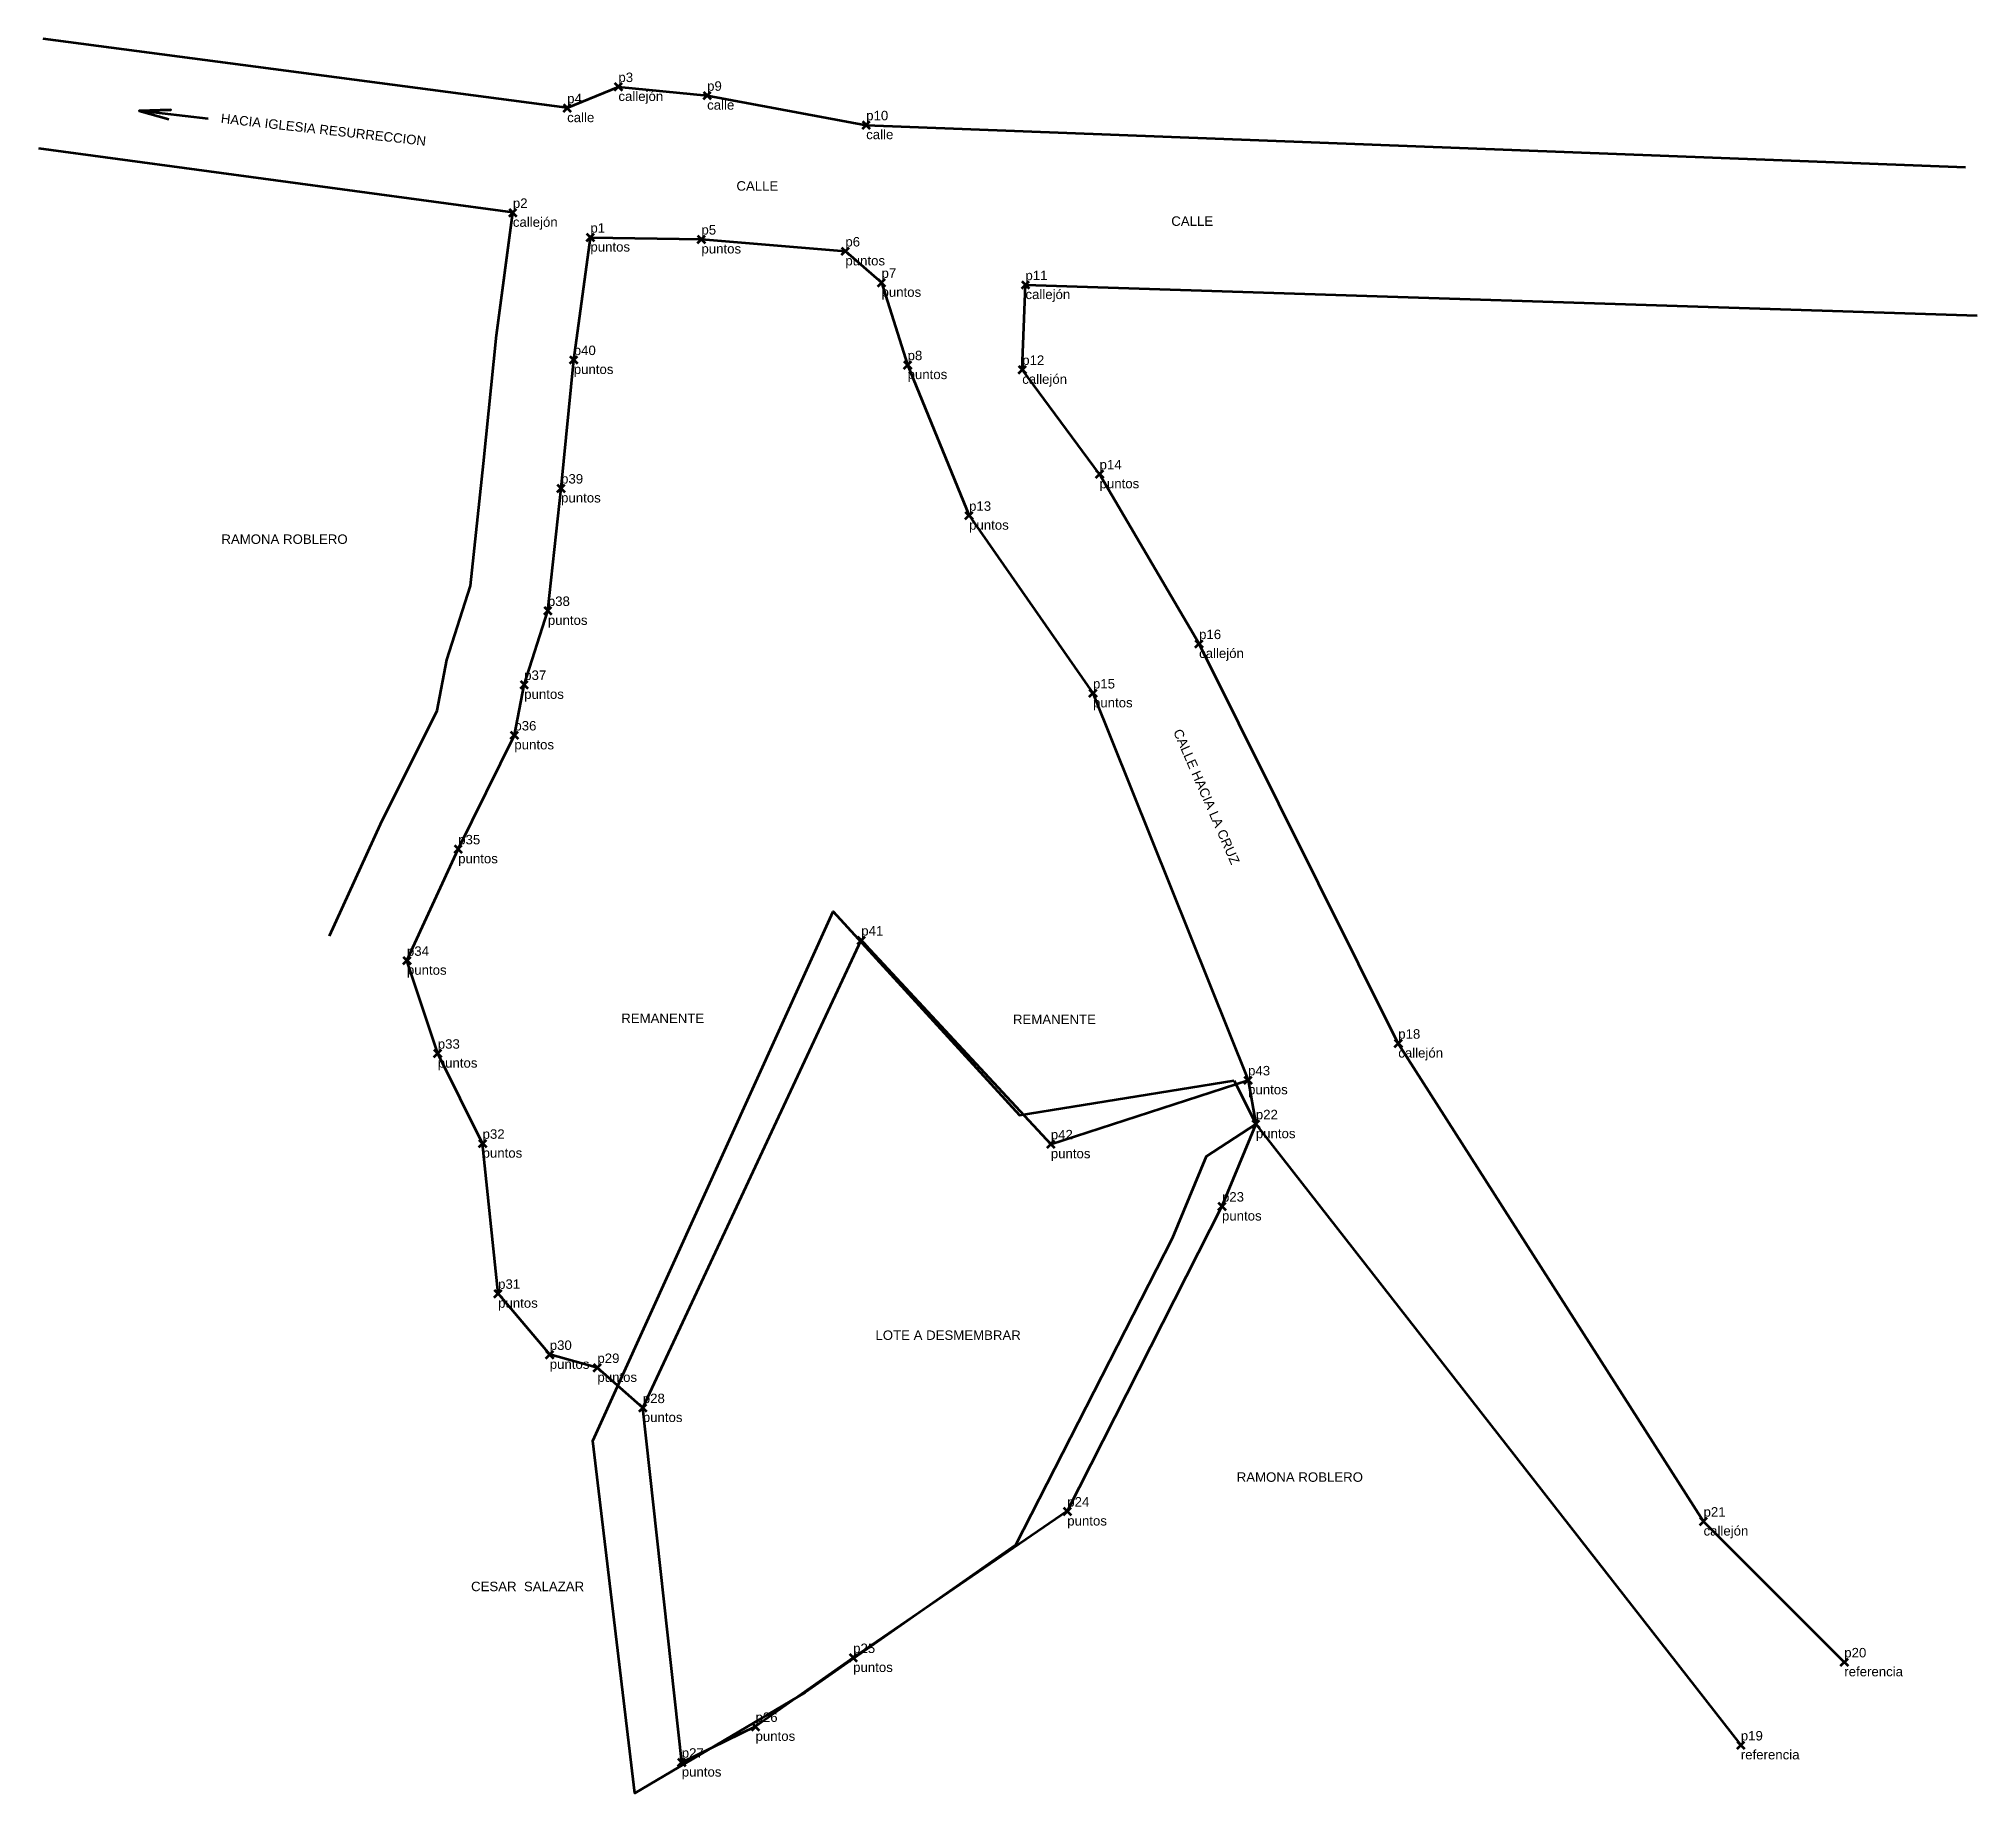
# Model space of a CAD drawing. Header units: millimetres. Extents: x 614585 to 614687, y 1316500 to 1316593.
import ezdxf

# ---------------------------------------------------------------- set-up
doc = ezdxf.new("R2010")
doc.units = ezdxf.units.MM
doc.header["$PDMODE"] = 3
doc.header["$PDSIZE"] = 0.2
doc.layers.get('0').update_dxf_attribs({"color": 1, "linetype": 'CONTINUOUS', "lineweight": 100})
for name, color, linetype, lineweight in [('calle', 174, 'CONTINUOUS', 100), ('callejón', 174, 'CONTINUOUS', 100), ('Line', 250, 'CONTINUOUS', 100), ('puntos', 174, 'CONTINUOUS', 100), ('referencia', 174, 'CONTINUOUS', 100)]:
    doc.layers.add(name, color=color, linetype=linetype, lineweight=lineweight)
doc.styles.get("Standard").update_dxf_attribs({"font": 'arial.ttf', "width": 0.65})

msp = doc.modelspace()

# ---------------------------------------------------------------- linework, layer by layer
at = {"color": 3}
for points, elevation in [([(614612.48, 1316589.45), (614584.78, 1316593.11)], 63.58), ([(614612.48, 1316589.45), (614615.19, 1316590.57), (614619.88, 1316590.11), (614628.29, 1316588.55), (614686.41, 1316586.32)], 63.58), ([(614609.61, 1316583.92), (614584.55, 1316587.3)], 63.58), ([(614599.91, 1316545.7), (614602.62, 1316551.59), (614605.6, 1316557.61), (614606.12, 1316560.28), (614607.37, 1316564.19), (614608.06, 1316570.66), (614608.74, 1316577.45), (614609.61, 1316583.92)], 63.58), ([(614680, 1316507.31), (614672.56, 1316514.75), (614656.42, 1316540.01), (614645.89, 1316561.13), (614640.63, 1316570.1), (614636.54, 1316575.62), (614636.71, 1316580.1), (614687.03, 1316578.48)], 70.64), ([(614648.89, 1316535.75), (614674.53, 1316502.92)], 68.58)]:
    msp.add_lwpolyline(points, dxfattribs=dict(at, elevation=elevation))
msp.add_lwpolyline([(614593.5, 1316588.87), (614589.85, 1316589.29), (614591.53, 1316589.35), (614589.85, 1316589.29), (614591.42, 1316588.85)], dxfattribs=at)
at = {"elevation": 63.4}
msp.add_lwpolyline([(614613.71, 1316582.61), (614619.58, 1316582.51), (614627.19, 1316581.88), (614629.1, 1316580.22), (614630.48, 1316575.87), (614633.73, 1316567.91), (614640.28, 1316558.52), (614648.48, 1316538.07), (614648.89, 1316535.75), (614647.1, 1316531.4), (614638.92, 1316515.28), (614627.6, 1316507.54), (614622.44, 1316503.9), (614618.54, 1316502.01), (614616.48, 1316520.75), (614614.08, 1316522.87), (614611.56, 1316523.56), (614608.83, 1316526.79), (614608.01, 1316534.72), (614605.64, 1316539.48), (614604.01, 1316544.39), (614606.72, 1316550.28), (614609.69, 1316556.3), (614610.21, 1316558.97), (614611.46, 1316562.88), (614612.16, 1316569.35), (614612.83, 1316576.14), (614613.71, 1316582.61)], dxfattribs=at)
at = {"color": 2, "elevation": 63.4}
msp.add_lwpolyline([(614648.48, 1316538.07), (614648.89, 1316535.75), (614647.1, 1316531.4), (614638.92, 1316515.28), (614627.6, 1316507.54), (614622.44, 1316503.9), (614618.54, 1316502.01), (614616.48, 1316520.75), (614628.03, 1316545.46), (614638.05, 1316534.69), (614648.48, 1316538.07)], dxfattribs=at)
at = {"layer": 'calle', "color": 7}
for p in [(614619.88, 1316590.11, 62.93), (614612.48, 1316589.45, 63.58), (614628.29, 1316588.55, 62.95)]:
    msp.add_point(p, dxfattribs=at)
at = {"layer": 'callejón', "color": 7}
for p in [(614615.19, 1316590.57, 63.2), (614609.61, 1316583.92, 63.58), (614636.71, 1316580.1, 63.04), (614636.54, 1316575.62, 63.47), (614645.89, 1316561.13, 66.09), (614656.42, 1316540.01, 68.17), (614672.56, 1316514.75, 70.05)]:
    msp.add_point(p, dxfattribs=at)
at = {"layer": 'Line', "color": 4}
msp.add_polyline3d([(614647.74, 1316538.05, 63.4), (614648.89, 1316535.75, 63.4), (614646.26, 1316534.04, 63.4), (614644.47, 1316529.7, 63.4), (614636.18, 1316513.5, 63.4), (614625.07, 1316505.71, 63.4), (614616.05, 1316500.38, 63.4), (614613.83, 1316519.01, 63.4), (614626.54, 1316546.99, 63.4), (614636.4, 1316536.22, 63.4), (614647.74, 1316538.05, 63.4)], dxfattribs=at)
at = {"layer": 'puntos', "color": 7}
for p in [(614613.71, 1316582.61, 63.4), (614619.58, 1316582.51, 63.14), (614627.19, 1316581.88, 62.86), (614629.1, 1316580.22, 63.01), (614612.83, 1316576.14, 65.27), (614630.48, 1316575.87, 63.28), (614612.16, 1316569.35, 66.11), (614640.63, 1316570.1, 64.85), (614633.73, 1316567.91, 64.88), (614611.46, 1316562.88, 68.36), (614610.21, 1316558.97, 69.39), (614640.28, 1316558.52, 65.9), (614609.69, 1316556.3, 71.72), (614606.72, 1316550.28, 72.73), (614628.03, 1316545.46, 69.69), (614604.01, 1316544.39, 75.41), (614605.64, 1316539.48, 76.34), (614648.48, 1316538.07, 68.01), (614648.89, 1316535.75, 69.39), (614608.01, 1316534.72, 77.02), (614638.05, 1316534.69, 70.22), (614647.1, 1316531.4, 70.3), (614608.83, 1316526.79, 77.39), (614611.56, 1316523.56, 76.66), (614614.08, 1316522.87, 75.62), (614616.48, 1316520.75, 75.18), (614638.92, 1316515.28, 72.72), (614627.6, 1316507.54, 75.48), (614622.44, 1316503.9, 76.62), (614618.54, 1316502.01, 77.28)]:
    msp.add_point(p, dxfattribs=at)
at = {"layer": 'referencia', "color": 7}
for p in [(614680, 1316507.31, 70.64), (614674.53, 1316502.92, 71.1)]:
    msp.add_point(p, dxfattribs=at)

# ---------------------------------------------------------------- texts
at = {"layer": 'calle', "color": 7}
for s, p in [('p9', (614619.88, 1316590.36)), ('p4', (614612.48, 1316589.7)), ('calle', (614619.88, 1316589.36)), ('calle', (614612.48, 1316588.7)), ('p10', (614628.29, 1316588.8)), ('calle', (614628.29, 1316587.8))]:
    msp.add_text(s, height=0.5, dxfattribs=at).set_placement(p)
at = {"layer": 'callejón', "color": 7}
for s, p in [('p3', (614615.19, 1316590.82)), ('callejón', (614615.19, 1316589.82)), ('p2', (614609.61, 1316584.17)), ('callejón', (614609.61, 1316583.17)), ('p11', (614636.71, 1316580.35)), ('callejón', (614636.71, 1316579.35)), ('p12', (614636.54, 1316575.87)), ('callejón', (614636.54, 1316574.87)), ('p16', (614645.89, 1316561.38)), ('callejón', (614645.89, 1316560.38)), ('p18', (614656.42, 1316540.26)), ('callejón', (614656.42, 1316539.26)), ('p21', (614672.56, 1316515)), ('callejón', (614672.56, 1316514))]:
    msp.add_text(s, height=0.5, dxfattribs=at).set_placement(p)
at = {"layer": 'puntos', "color": 7}
for s, rotation, p in [('HACIA IGLESIA RESURRECCION', 353.6364, (614594.15, 1316588.66)), ('CALLE HACIA LA CRUZ', 293.5695, (614644.51, 1316556.49))]:
    msp.add_text(s, height=0.5, rotation=rotation, dxfattribs=at).set_placement(p)
for s, p in [('CALLE', (614621.43, 1316585.08)), ('CALLE', (614644.42, 1316583.22)), ('p1', (614613.71, 1316582.86)), ('p5', (614619.58, 1316582.76)), ('p6', (614627.19, 1316582.13)), ('puntos', (614613.71, 1316581.86)), ('puntos', (614619.58, 1316581.76)), ('puntos', (614627.19, 1316581.13)), ('p7', (614629.1, 1316580.47)), ('puntos', (614629.1, 1316579.47)), ('p40', (614612.83, 1316576.39)), ('p8', (614630.48, 1316576.12)), ('puntos', (614612.83, 1316575.39)), ('puntos', (614630.48, 1316575.12)), ('p14', (614640.63, 1316570.35)), ('p39', (614612.16, 1316569.6)), ('puntos', (614640.63, 1316569.35)), ('puntos', (614612.16, 1316568.6)), ('p13', (614633.73, 1316568.16)), ('puntos', (614633.73, 1316567.16)), ('RAMONA ROBLERO', (614594.2, 1316566.41)), ('p38', (614611.46, 1316563.13)), ('puntos', (614611.46, 1316562.13)), ('p37', (614610.21, 1316559.22)), ('p15', (614640.28, 1316558.77)), ('puntos', (614610.21, 1316558.22)), ('puntos', (614640.28, 1316557.77)), ('p36', (614609.69, 1316556.55)), ('puntos', (614609.69, 1316555.55)), ('p35', (614606.72, 1316550.53)), ('puntos', (614606.72, 1316549.53)), ('p41', (614628.03, 1316545.71)), ('p34', (614604.01, 1316544.64)), ('puntos', (614604.01, 1316543.64)), ('REMANENTE', (614615.34, 1316541.09)), ('REMANENTE', (614636.05, 1316541.03)), ('p33', (614605.64, 1316539.73)), ('puntos', (614605.64, 1316538.73)), ('p43', (614648.48, 1316538.32)), ('puntos', (614648.48, 1316537.32)), ('p22', (614648.89, 1316536)), ('p32', (614608.01, 1316534.97)), ('puntos', (614648.89, 1316535)), ('puntos', (614608.01, 1316533.97)), ('p42', (614638.05, 1316534.94)), ('puntos', (614638.05, 1316533.94)), ('p23', (614647.1, 1316531.65)), ('puntos', (614647.1, 1316530.65)), ('p31', (614608.83, 1316527.04)), ('puntos', (614608.83, 1316526.04)), ('p30', (614611.56, 1316523.81)), ('LOTE A DESMEMBRAR', (614628.78, 1316524.34)), ('puntos', (614611.56, 1316522.81)), ('p29', (614614.08, 1316523.12)), ('puntos', (614614.08, 1316522.12)), ('p28', (614616.48, 1316521)), ('puntos', (614616.48, 1316520)), ('RAMONA ROBLERO', (614647.88, 1316516.84)), ('p24', (614638.92, 1316515.53)), ('puntos', (614638.92, 1316514.53)), ('CESAR  SALAZAR', (614607.4, 1316511.06)), ('p25', (614627.6, 1316507.79)), ('puntos', (614627.6, 1316506.79)), ('p26', (614622.44, 1316504.15)), ('p27', (614618.54, 1316502.26)), ('puntos', (614622.44, 1316503.15)), ('puntos', (614618.54, 1316501.26))]:
    msp.add_text(s, height=0.5, dxfattribs=at).set_placement(p)
at = {"layer": 'referencia', "color": 7}
for s, p in [('p20', (614680, 1316507.56)), ('referencia', (614680, 1316506.56)), ('p19', (614674.53, 1316503.17)), ('referencia', (614674.53, 1316502.17))]:
    msp.add_text(s, height=0.5, dxfattribs=at).set_placement(p)

doc.saveas('drawing.dxf')
